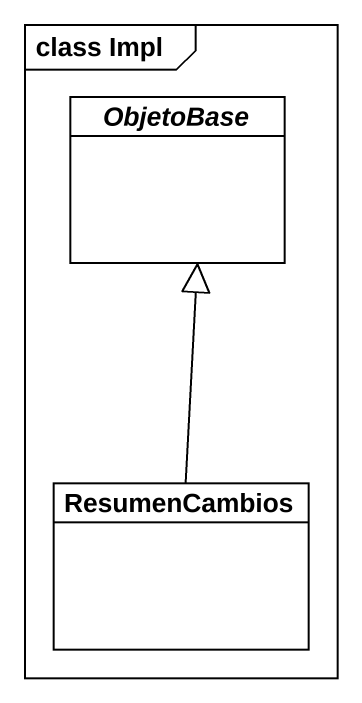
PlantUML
@startuml
mainframe class Impl
hide circle
hide empty members
abstract class ObjetoBase
class ResumenCambios
ResumenCambios -up-|> ObjetoBase
@enduml
